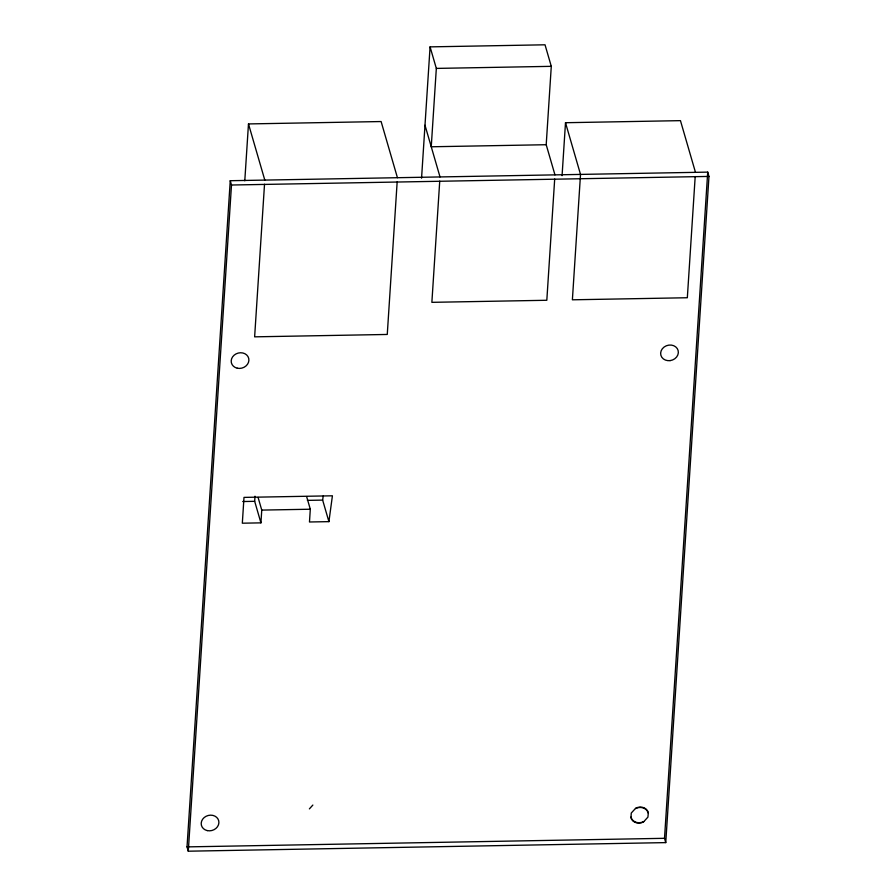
<?xml version="1.0" encoding="UTF-8"?>
<svg xmlns="http://www.w3.org/2000/svg" width="896" height="896" viewBox="0 0 896 896"><rect width="100%" height="100%" fill="white"/><g stroke="black" fill="none" stroke-linecap="round" stroke-linejoin="round"><path stroke-width="1.34" d="M187.029 846.888L230.25 180.712L707.717 172.122L708.971 176.422L665.75 842.61L188.283 851.2L187.029 846.888L664.507 838.309L665.75 842.61M188.283 851.2L231.493 185.013L230.25 180.712M244.787 180.802L248.483 123.928L381.114 121.542L397.432 177.699M264.522 184.251L254.632 336.84L387.262 334.454L397.163 181.866M306.622 496.552L310.307 509.23L309.478 521.987L328.91 521.64L332.416 495.802L243.992 497.392L242.323 523.197L260.926 522.861L254.677 501.323L255.002 496.216M260.926 522.861L261.755 510.093L258.082 497.426M421.557 178.192L430.08 46.872L545.026 44.8L551.286 66.338L546.202 144.715L554.96 174.866M430.08 46.872L436.33 68.41L431.245 146.776L546.202 144.715M439.734 181.115L431.872 302.333L546.818 300.272L554.691 179.043M562.072 175.661L565.499 122.718L680.456 120.646L695.475 172.346M695.195 176.523L687.333 297.741L572.387 299.802L580.518 174.406L565.499 122.718M664.507 838.309L707.717 172.122M328.91 521.64L322.65 500.102L323.198 496.014M631.008 817.096L630.829 817.454A8.949 7.739 -16.2 0 0 643.485 821.979L647.909 817.141L648.346 812.728A8.949 7.739 -16.2 0 0 635.701 808.203L631.266 813.042L631.008 817.096A8.949 7.739 -16.2 0 0 643.664 821.621M309.389 808.886L312.85 805.067M436.33 68.41L551.286 66.338M231.493 185.013L708.971 176.422M242.704 501.536L254.677 501.323M307.384 500.371L322.65 500.102M261.755 510.093L310.307 509.23M424.995 125.238L440.014 176.938M248.483 123.928L264.802 180.085M635.522 808.562A8.949 7.739 -16.2 0 1 648.178 813.086M670.096 360.618L667.789 360.64A8.949 7.739 -16.2 0 1 662.346 348.734A8.949 7.739 -16.2 0 1 677.253 348.555A8.949 7.739 -16.2 0 1 670.096 360.618M207.267 830.603A8.949 7.739 -16.2 0 0 218.725 820.814A8.949 7.739 -16.2 0 0 204.154 817.566A8.949 7.739 -16.2 0 0 207.267 830.603M237.272 368.2A8.949 7.739 -16.2 0 0 248.718 358.4A8.949 7.739 -16.2 0 0 234.158 355.152A8.949 7.739 -16.2 0 0 237.272 368.2"/></g></svg>
